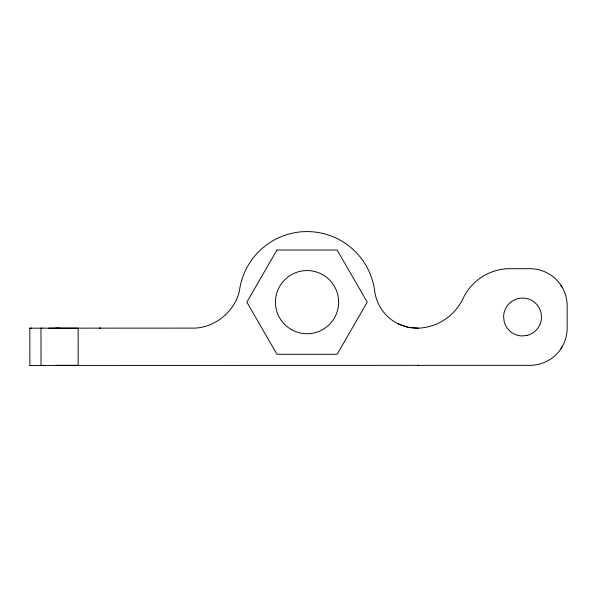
<?xml version="1.0" encoding="UTF-8"?>
<svg xmlns="http://www.w3.org/2000/svg" width="597" height="597" viewBox="0 0 597 597"><rect width="100%" height="100%" fill="white"/><g stroke="black" fill="none" stroke-linecap="round" stroke-linejoin="round"><path stroke-width="0.9" d="M42.26 328.163L40.999 328.163L41.006 365.319M41.014 365.446L43.827 365.319M560.934 348.596L562.173 346.738M55.857 328.163L59.573 328.156M418.519 365.319L417.885 365.319M29.85 328.171L195.234 328.111C215.972 326.947 234.688 311.224 239.419 291.008A68.192 68.192 0 0 1 374.67 291.008A42.611 42.611 0 0 0 418.519 328.163A52.021 52.021 0 0 0 463.108 298.433A52.021 52.021 0 0 1 507.696 268.71L529.994 268.71A37.156 37.156 0 0 1 567.15 305.865L567.15 328.163A37.156 37.156 0 0 1 529.994 365.319L29.872 365.446L29.85 328.171L31.499 328.171M48.678 328.156L78.155 328.163L78.17 365.304L55.536 365.319M29.872 365.446L31.514 365.446M418.519 328.163L408.072 327.26L398.162 323.835M560.934 285.433L562.173 287.291M276.948 250.024L246.852 302.149L276.948 354.282L337.141 354.282L367.245 302.149L337.141 250.024L276.948 250.024M526.92 335.454L521.994 335.954A18.947 18.947 0 0 1 504.122 321.373L503.622 316.455A18.947 18.947 0 0 1 541.001 312.656L541.501 317.582A18.947 18.947 0 0 1 526.92 335.454M100.453 328.149L99.692 328.149L100.453 328.149M291.254 329.507A31.581 31.581 0 0 0 338.633 302.149A31.581 31.581 0 0 0 291.254 274.799A31.581 31.581 0 0 0 291.254 329.507"/></g></svg>
